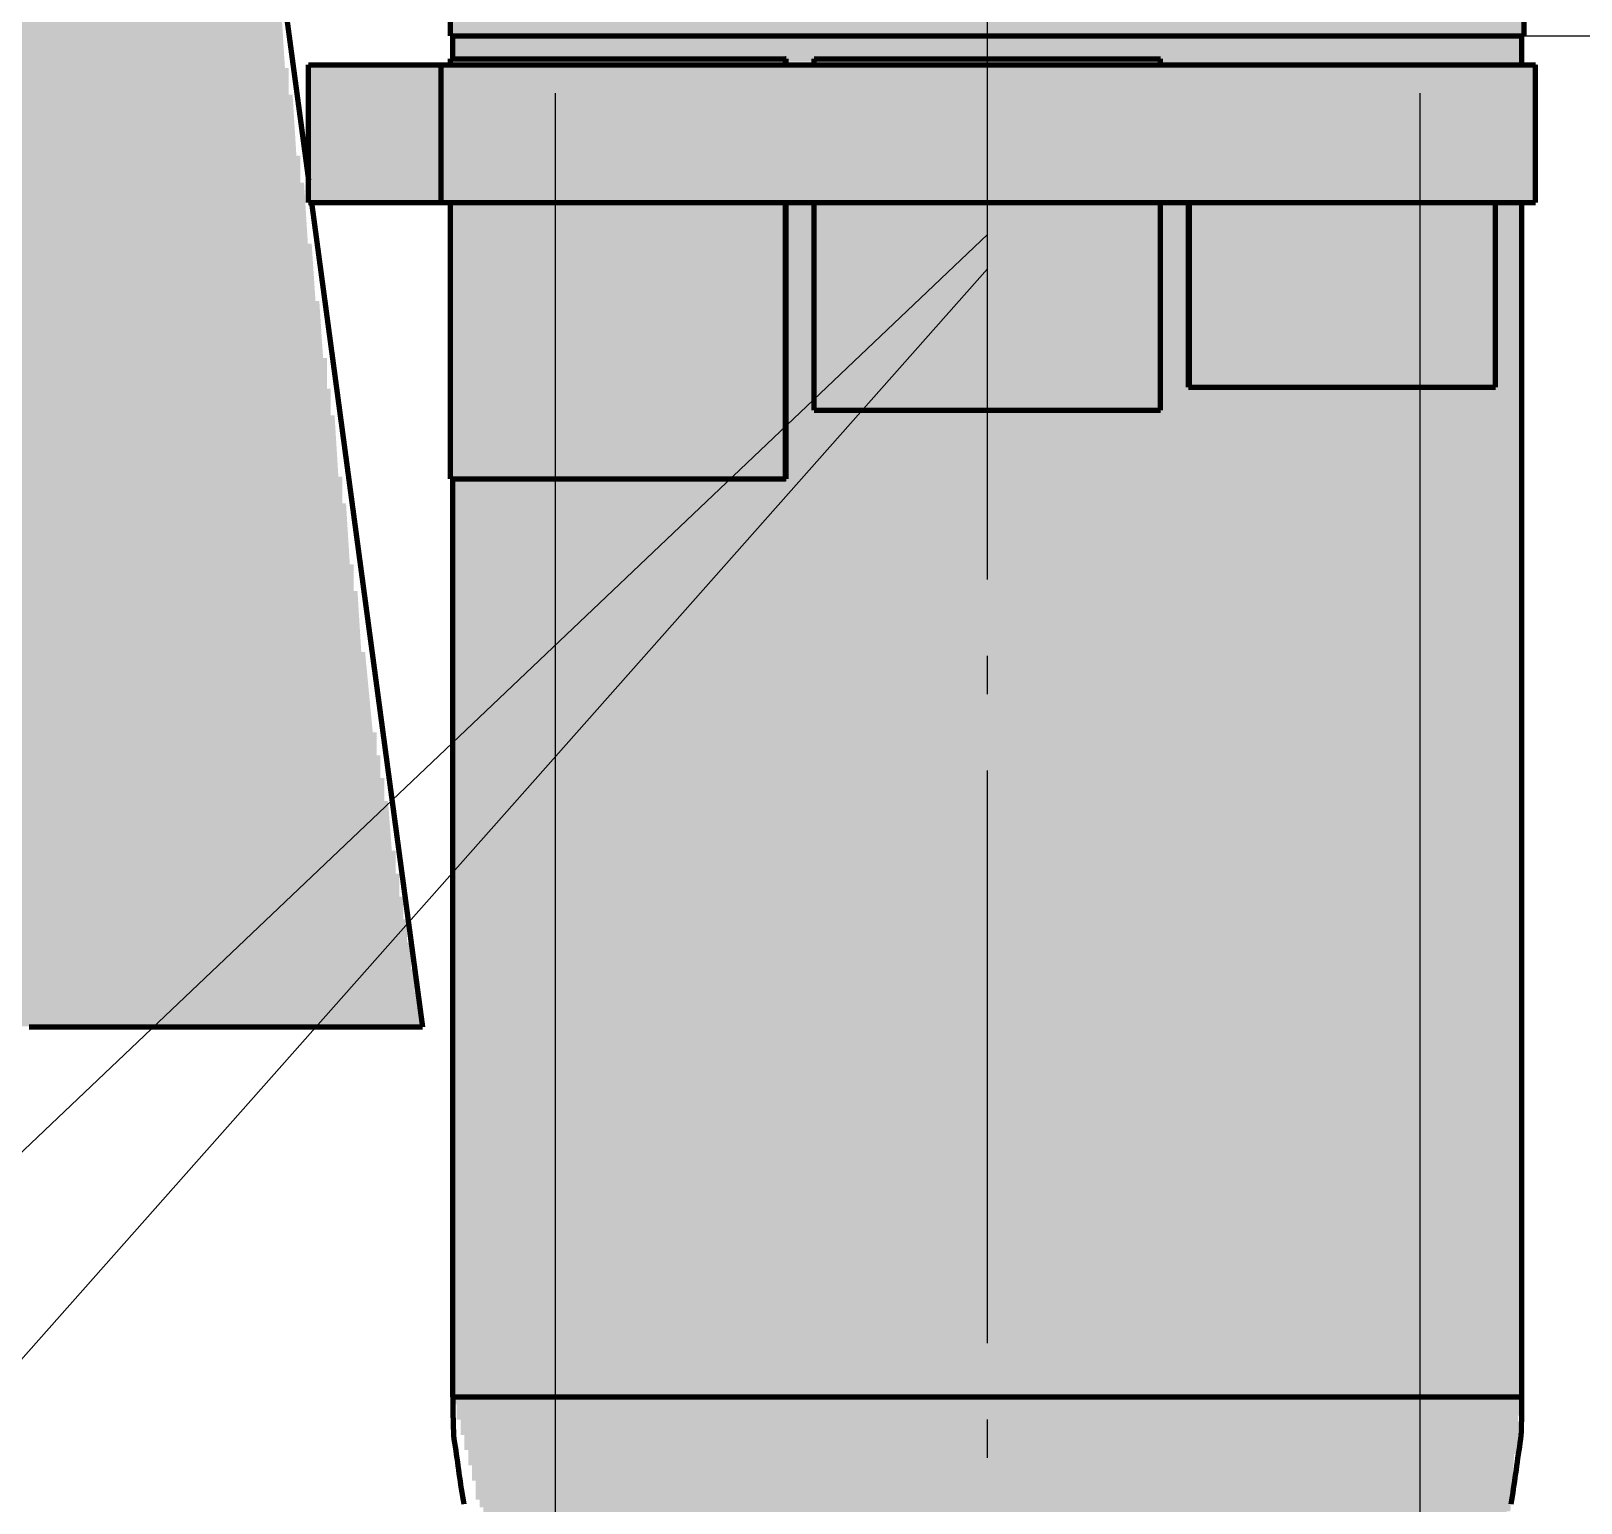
# Model space of a CAD drawing. Header units: millimetres. Extents: x 0 to 2208, y 0 to 420.
# Drawn here: x 1984.62 to 2025.22, y 241.82 to 280.37 of the extents above; entities that cross this region are included whole.
import ezdxf

# ---------------------------------------------------------------- set-up
doc = ezdxf.new("R2010")
doc.units = ezdxf.units.MM
doc.linetypes.add('IRAM-F-TRAZO-PUNTO', pattern=[20, 15, -2, 1, -2])
for name, color, linetype, lineweight in [('01-VISIBLE', 7, 'CONTINUOUS', 70), ('03-EJE', 1, 'IRAM-F-TRAZO-PUNTO', 18), ('04-COTA', 3, 'CONTINUOUS', 18), ('08-FINA', 5, 'CONTINUOUS', 18), ('13-GRAFICA', 30, 'CONTINUOUS', 18)]:
    doc.layers.add(name, color=color, linetype=linetype, lineweight=lineweight)
doc.styles.add('ISO3098', font='isocpeur.ttf')
doc.dimstyles.new('FLAMA-IRAM', dxfattribs={"dimtxt": 3.5, "dimasz": 3.5, "dimexe": 2, "dimexo": 1.5, "dimgap": 1, "dimtad": 1, "dimdec": 1, "dimtxsty": 'ISO3098', "dimblk": 'IRAM_FLECHA', "dimblk1": 'IRAM_FLECHA', "dimblk2": 'IRAM_FLECHA', "dimcen": 2.5, "dimclrd": 256, "dimclre": 256, "dimclrt": 256, "dimazin": 3, "dimtfac": 1, "dimtmove": 0, "dimatfit": 3, "dimlwd": 18, "dimlwe": 18})

# ---------------------------------------------------------------- blocks, each defined once
blk = doc.blocks.new('IRAM_FLECHA')
blk.add_solid([(0, 0), (-1, 0.125), (-1, -0.125)])

msp = doc.modelspace()

# ---------------------------------------------------------------- hatches: boundary and pattern name
at = {"layer": '08-FINA'}
h = msp.add_hatch(color=7, dxfattribs=at)
h.dxf.hatch_style = 1
h.paths.add_polyline_path([(2009.673, 275.042), (2007.585, 273.61), (2008.136, 273.03)])
h = msp.add_hatch(color=7, dxfattribs=at)
h.dxf.hatch_style = 1
h.paths.add_polyline_path([(2009.673, 274.142), (2007.716, 272.536), (2008.315, 272.006)])
at = {"layer": '13-GRAFICA', "true_color": 0xffffff}
h = msp.add_hatch(color=7, dxfattribs=at)
h.dxf.hatch_style = 1
h.paths.add_polyline_path([(1995.673, 280.2), (1995.673, 327), (2023.673, 327), (2023.673, 280.2)])
at = {"layer": '13-GRAFICA', "true_color": 0x202020}
h = msp.add_hatch(color=7, dxfattribs=at)
h.dxf.hatch_style = 1
h.paths.add_polyline_path([(1977.973, 262.1), (1978.073, 263.6), (1978.173, 263.6), (1978.173, 264.3), (1978.273, 264.3), (1978.273, 265.1), (1978.373, 265.1), (1978.373, 265.8), (1978.473, 265.8), (1978.473, 266.5), (1978.573, 266.5), (1978.573, 267.3), (1978.673, 267.3), (1978.673, 268), (1978.773, 268), (1978.773, 268.8), (1978.873, 268.8), (1978.873, 269.5), (1978.973, 269.5), (1978.973, 270.3), (1979.073, 270.3), (1979.073, 271), (1979.173, 271), (1979.173, 271.7), (1979.273, 271.7), (1979.273, 272.5), (1979.373, 272.5), (1979.373, 273.2), (1979.473, 273.2), (1979.473, 274), (1979.573, 274), (1979.573, 274.7), (1979.673, 274.7), (1979.673, 275.5), (1979.773, 275.5), (1979.773, 276.2), (1979.873, 276.2), (1979.873, 276.9), (1979.973, 276.9), (1979.973, 277.7), (1980.073, 277.7), (1980.073, 278.4), (1980.173, 278.4), (1980.173, 279.2), (1980.273, 279.2), (1980.273, 279.9), (1980.373, 279.9), (1980.373, 280.7), (1980.473, 280.7), (1980.473, 281.4), (1980.573, 281.4), (1980.573, 282.1), (1980.673, 282.1), (1980.673, 282.9), (1980.773, 282.9), (1980.773, 283.6), (1980.873, 283.6), (1980.873, 284.4), (1980.973, 284.4), (1980.973, 285.1), (1981.073, 285.1), (1981.073, 285.9), (1981.173, 285.9), (1981.173, 286.6), (1981.273, 286.6), (1981.273, 287.3), (1981.373, 287.3), (1981.373, 288.1), (1981.473, 288.1), (1981.473, 288.8), (1981.573, 288.8), (1981.573, 289.6), (1981.673, 289.6), (1981.673, 290.3), (1981.773, 290.3), (1981.773, 291.1), (1981.873, 291.1), (1981.873, 291.8), (1981.973, 291.8), (1981.973, 292.5), (1982.073, 292.5), (1982.073, 293.3), (1982.173, 293.3), (1982.173, 294), (1982.273, 294), (1982.273, 294.8), (1982.373, 294.8), (1982.373, 295.5), (1982.473, 295.5), (1982.473, 296.3), (1982.573, 296.3), (1982.573, 297), (1982.673, 297), (1982.673, 297.7), (1982.773, 297.7), (1982.773, 298.5), (1982.873, 298.5), (1982.873, 299.2), (1982.973, 299.2), (1982.973, 300), (1983.073, 300), (1983.073, 300.7), (1983.173, 300.7), (1983.173, 301.5), (1983.273, 301.5), (1983.273, 302.2), (1983.373, 302.2), (1983.373, 302.9), (1983.473, 302.9), (1983.473, 303.7), (1983.573, 303.7), (1983.573, 304.4), (1983.673, 304.4), (1983.673, 305.2), (1983.773, 305.2), (1983.773, 305.3), (1987.973, 305.3), (1987.973, 305.1), (1988.073, 305.1), (1988.073, 304.3), (1988.173, 304.3), (1988.173, 303.5), (1988.273, 303.5), (1988.273, 302.7), (1988.373, 302.7), (1988.373, 301.8), (1988.473, 301.8), (1988.573, 300.2), (1988.673, 300.2), (1988.673, 299.4), (1988.773, 299.4), (1988.773, 298.6), (1988.873, 298.6), (1988.873, 297.8), (1988.973, 297.8), (1988.973, 297), (1989.073, 297), (1989.173, 295.5), (1989.273, 295.5), (1989.273, 294.7), (1989.373, 294.7), (1989.473, 293.2), (1989.573, 293.2), (1989.573, 292.4), (1989.673, 292.4), (1989.773, 290.9), (1989.873, 290.9), (1989.873, 290.2), (1989.973, 290.2), (1990.073, 288.6), (1990.173, 288.6), (1990.173, 287.9), (1990.273, 287.9), (1990.373, 286.3), (1990.473, 286.3), (1990.473, 285.6), (1990.573, 285.6), (1990.673, 284), (1990.773, 284), (1990.773, 283.3), (1990.873, 283.3), (1990.973, 281.7), (1991.073, 281.7), (1991.073, 281), (1991.173, 281), (1991.273, 279.4), (1991.373, 279.4), (1991.373, 278.7), (1991.473, 278.7), (1991.573, 277.1), (1991.673, 277.1), (1991.673, 276.4), (1991.773, 276.4), (1991.873, 274.8), (1991.973, 274.8), (1992.073, 273.3), (1992.173, 273.3), (1992.273, 271.8), (1992.373, 271.8), (1992.373, 271), (1992.473, 271), (1992.473, 270.3), (1992.573, 270.3), (1992.673, 268.7), (1992.773, 268.7), (1992.773, 268), (1992.873, 268), (1992.973, 266.4), (1993.073, 266.4), (1993.073, 265.7), (1993.173, 265.7), (1993.273, 264.1), (1993.373, 264.1), (1993.573, 262), (1993.673, 262), (1993.673, 261.4), (1993.773, 261.4), (1993.773, 260.8), (1993.873, 260.8), (1993.873, 260.2), (1993.973, 260.2), (1994.073, 258.9), (1994.173, 258.9), (1994.173, 258.3), (1994.273, 258.3), (1994.273, 257.7), (1994.373, 257.7), (1994.373, 257.1), (1994.473, 257.1), (1994.473, 256.5), (1994.573, 256.5), (1994.573, 255.8), (1994.673, 255.8), (1994.673, 255.2), (1994.773, 255.2), (1994.873, 254.3), (1976.873, 254.3), (1976.973, 255.4), (1977.073, 255.4), (1977.073, 256.1), (1977.173, 256.1), (1977.173, 256.9), (1977.273, 256.9), (1977.273, 257.6), (1977.373, 257.6), (1977.473, 259.1), (1977.573, 259.1), (1977.573, 259.9), (1977.673, 259.9), (1977.673, 260.6), (1977.773, 260.6), (1977.773, 261.3), (1977.873, 261.3), (1977.873, 262.1)])
at = {"layer": '13-GRAFICA', "true_color": 0xb21820}
h = msp.add_hatch(color=7, dxfattribs=at)
h.dxf.hatch_style = 1
h.paths.add_polyline_path([(2023.673, 280.2), (2023.673, 279.5), (1995.673, 279.6), (1995.673, 280.2)])
at = {"layer": '13-GRAFICA', "true_color": 0x202020}
h = msp.add_hatch(color=7, dxfattribs=at)
h.dxf.hatch_style = 1
h.paths.add_polyline_path([(1991.873, 275.9), (1991.873, 279.5), (2024.073, 279.5), (2024.073, 275.9)])
at = {"layer": '13-GRAFICA', "true_color": 0xffffff}
h = msp.add_hatch(color=7, dxfattribs=at)
h.dxf.hatch_style = 1
h.paths.add_polyline_path([(2004.373, 279.6), (2004.373, 279.5), (1995.673, 279.5), (1995.673, 279.6)])
at = {"layer": '13-GRAFICA', "true_color": 0xe1e1e1}
h = msp.add_hatch(color=7, dxfattribs=at)
h.dxf.hatch_style = 1
h.paths.add_polyline_path([(2004.373, 279.5), (1995.673, 279.5), (1995.673, 279.6), (2004.373, 279.6)])
at = {"layer": '13-GRAFICA', "true_color": 0xd7beeb}
h = msp.add_hatch(color=7, dxfattribs=at)
h.dxf.hatch_style = 1
h.paths.add_polyline_path([(2014.173, 279.6), (2014.173, 279.5), (2005.173, 279.5), (2005.173, 279.6)])
at = {"layer": '13-GRAFICA', "true_color": 0x6e46a0}
h = msp.add_hatch(color=7, dxfattribs=at)
h.dxf.hatch_style = 1
h.paths.add_polyline_path([(2014.173, 279.5), (2005.173, 279.5), (2005.173, 279.6), (2014.173, 279.6)])
at = {"layer": '13-GRAFICA', "true_color": 0xb21820}
h = msp.add_hatch(color=7, dxfattribs=at)
h.dxf.hatch_style = 1
h.paths.add_polyline_path([(2004.373, 275.9), (2005.173, 275.9), (2005.173, 270.4), (2014.173, 270.4), (2014.173, 275.9), (2014.973, 275.9), (2014.973, 271), (2022.973, 271), (2022.973, 275.9), (2023.673, 275.9), (2023.673, 244.1), (2023.573, 244.1), (2023.573, 243.1), (2023.473, 243.1), (2023.373, 241.6), (2023.273, 241.6), (2023.173, 240.9), (2023.073, 240.9), (2023.073, 240.6), (2022.973, 240.6), (2022.973, 240.3), (2022.873, 240.3), (2022.873, 240), (2022.773, 240), (2022.673, 239.3), (2022.573, 239.3), (2022.373, 238.7), (2022.173, 238.6), (2022.173, 238.4), (2022.073, 238.4), (2021.873, 237.8), (2021.673, 237.7), (2021.673, 237.5), (2021.573, 237.5), (2021.573, 237.3), (2021.473, 237.3), (2021.473, 237.1), (2021.373, 237.1), (2021.373, 236.9), (2021.273, 236.9), (2021.173, 236.7), (1998.473, 236.7), (1998.473, 237), (1998.373, 237), (1998.373, 237.2), (1998.273, 237.2), (1998.273, 237.4), (1998.173, 237.4), (1998.173, 237.7), (1998.073, 237.7), (1998.073, 237.9), (1997.973, 237.9), (1997.973, 238.1), (1997.873, 238.1), (1997.873, 238.4), (1997.773, 238.4), (1997.773, 238.6), (1997.673, 238.6), (1997.673, 238.9), (1997.573, 238.9), (1997.573, 239.1), (1997.473, 239.1), (1997.473, 239.3), (1997.373, 239.3), (1997.373, 239.6), (1997.273, 239.6), (1997.273, 239.8), (1997.173, 239.8), (1997.173, 240), (1997.073, 240), (1997.073, 240.3), (1996.973, 240.3), (1996.973, 240.5), (1996.873, 240.5), (1996.873, 240.7), (1996.773, 240.7), (1996.773, 241), (1996.673, 241), (1996.673, 241.2), (1996.573, 241.2), (1996.573, 241.4), (1996.473, 241.4), (1996.473, 241.7), (1996.373, 241.7), (1996.373, 241.9), (1996.273, 241.9), (1996.273, 242.4), (1996.173, 242.4), (1996.173, 242.8), (1996.073, 242.8), (1996.073, 243.2), (1995.973, 243.2), (1995.973, 243.6), (1995.873, 243.6), (1995.873, 244), (1995.773, 244), (1995.773, 244.4), (1995.673, 244.4), (1995.673, 268.6), (2004.373, 268.6)])
at = {"layer": '13-GRAFICA', "true_color": 0xffffff}
h = msp.add_hatch(color=7, dxfattribs=at)
h.dxf.hatch_style = 1
h.paths.add_polyline_path([(1995.673, 275.9), (2004.373, 275.9), (2004.373, 268.6), (1995.673, 268.6)])
at = {"layer": '13-GRAFICA', "true_color": 0xd7beeb}
h = msp.add_hatch(color=7, dxfattribs=at)
h.dxf.hatch_style = 1
h.paths.add_polyline_path([(2005.173, 275.9), (2014.173, 275.9), (2014.173, 270.4), (2005.173, 270.4)])
at = {"layer": '13-GRAFICA', "true_color": 0x6e46a0}
h = msp.add_hatch(color=7, dxfattribs=at)
h.dxf.hatch_style = 1
h.paths.add_polyline_path([(2005.173, 270.4), (2005.173, 275.9), (2005.894, 275.9), (2005.894, 275.179), (2005.894, 271.121), (2005.894, 270.4)])
h = msp.add_hatch(color=7, dxfattribs=at)
h.dxf.hatch_style = 1
h.paths.add_polyline_path([(2013.452, 275.9), (2013.452, 275.179), (2005.894, 275.179), (2005.894, 275.9)])
h = msp.add_hatch(color=7, dxfattribs=at)
h.dxf.hatch_style = 1
h.paths.add_polyline_path([(2014.173, 270.4), (2013.452, 270.4), (2013.452, 271.121), (2013.452, 275.179), (2013.452, 275.9), (2014.173, 275.9)])
at = {"layer": '13-GRAFICA', "true_color": 0xf7c8d7}
h = msp.add_hatch(color=7, dxfattribs=at)
h.dxf.hatch_style = 1
h.paths.add_polyline_path([(2014.973, 271), (2014.973, 275.9), (2022.973, 275.9), (2022.973, 271)])
at = {"layer": '13-GRAFICA', "true_color": 0x005eaa}
h = msp.add_hatch(color=7, dxfattribs=at)
h.dxf.hatch_style = 1
h.paths.add_polyline_path([(2022.647, 274.428), (2022.64, 274.358), (2022.629, 274.288), (2022.613, 274.22), (2022.592, 274.152), (2022.568, 274.086), (2022.538, 274.022), (2022.505, 273.96), (2022.468, 273.9), (2022.427, 273.842), (2022.382, 273.788), (2022.334, 273.736), (2022.282, 273.688), (2022.228, 273.643), (2022.171, 273.602), (2022.111, 273.565), (2022.048, 273.532), (2021.984, 273.503), (2021.918, 273.478), (2021.851, 273.457), (2021.782, 273.441), (2021.712, 273.43), (2021.642, 273.423), (2021.572, 273.421), (2021.501, 273.423), (2021.431, 273.43), (2021.361, 273.441), (2021.293, 273.457), (2021.225, 273.478), (2021.159, 273.503), (2021.095, 273.532), (2021.033, 273.565), (2020.973, 273.602), (2020.915, 273.643), (2020.861, 273.688), (2020.809, 273.736), (2020.761, 273.788), (2020.716, 273.842), (2020.675, 273.9), (2020.638, 273.96), (2020.605, 274.022), (2020.576, 274.086), (2020.551, 274.152), (2020.53, 274.22), (2020.514, 274.288), (2020.503, 274.358), (2020.496, 274.428), (2020.494, 274.499), (2020.496, 274.569), (2020.503, 274.639), (2020.514, 274.709), (2020.53, 274.778), (2020.551, 274.845), (2020.576, 274.911), (2020.605, 274.975), (2020.638, 275.038), (2020.675, 275.098), (2020.716, 275.155), (2020.761, 275.209), (2020.809, 275.261), (2020.861, 275.309), (2020.915, 275.354), (2020.973, 275.395), (2021.033, 275.432), (2021.095, 275.465), (2021.159, 275.495), (2021.225, 275.519), (2021.293, 275.54), (2021.361, 275.556), (2021.431, 275.567), (2021.501, 275.574), (2021.572, 275.577), (2021.642, 275.574), (2021.712, 275.567), (2021.782, 275.556), (2021.851, 275.54), (2021.918, 275.519), (2021.984, 275.495), (2022.048, 275.465), (2022.111, 275.432), (2022.171, 275.395), (2022.228, 275.354), (2022.282, 275.309), (2022.334, 275.261), (2022.382, 275.209), (2022.427, 275.155), (2022.468, 275.098), (2022.505, 275.038), (2022.538, 274.975), (2022.568, 274.911), (2022.592, 274.845), (2022.613, 274.778), (2022.629, 274.709), (2022.64, 274.639), (2022.647, 274.569), (2022.65, 274.499)])
at = {"layer": '13-GRAFICA', "true_color": 0x6e46a0}
h = msp.add_hatch(color=7, dxfattribs=at)
h.dxf.hatch_style = 1
h.paths.add_polyline_path([(2005.894, 270.4), (2005.894, 271.121), (2013.452, 271.121), (2013.452, 270.4)])

# ---------------------------------------------------------------- linework, layer by layer
at = {"layer": '01-VISIBLE'}
for p, q in [((1995.613, 280.242), (1995.613, 327.034)), ((2023.733, 280.242), (2023.733, 327.034)), ((1988.008, 305.28), (1991.887, 276.464)), ((1995.673, 279.642), (1995.673, 280.242)), ((2023.673, 279.48), (2023.673, 280.242)), ((1991.887, 279.48), (1995.363, 279.48)), ((1991.887, 275.88), (1991.887, 279.48)), ((1995.363, 275.88), (1995.363, 279.48)), ((1995.613, 279.48), (1995.613, 279.642)), ((2004.383, 279.48), (2004.383, 279.642)), ((2004.406, 279.642), (2004.383, 279.642)), ((2004.406, 279.48), (2004.406, 279.642)), ((2005.136, 279.48), (2005.136, 279.642)), ((2014.21, 279.48), (2014.21, 279.642)), ((2024.033, 275.88), (2024.033, 279.48)), ((1991.887, 275.88), (1995.363, 275.88)), ((1991.965, 275.88), (1994.873, 254.28)), ((1995.613, 268.642), (1995.613, 275.88)), ((2004.383, 268.642), (2004.383, 275.88)), ((2004.406, 268.642), (2004.406, 275.88)), ((2005.136, 270.442), (2005.136, 275.88)), ((2014.21, 270.442), (2014.21, 275.88)), ((2014.94, 271.042), (2014.94, 275.88)), ((2014.963, 271.042), (2014.963, 275.88)), ((2022.984, 271.042), (2022.984, 275.88)), ((2023.673, 244.6), (2023.673, 275.88)), ((2014.94, 271.042), (2014.963, 271.042)), ((1995.673, 244.6), (1995.673, 268.642)), ((2004.406, 268.642), (2004.383, 268.642))]:
    msp.add_line(p, q, dxfattribs=at)
for points in [[(1995.613, 280.242), (1995.713, 280.242), (1995.813, 280.242), (1995.913, 280.242), (1996.013, 280.242), (1996.113, 280.242), (1996.213, 280.242), (1996.313, 280.242), (1996.414, 280.242), (1996.514, 280.242), (1996.614, 280.242), (1996.714, 280.242), (1996.814, 280.242), (1996.914, 280.242), (1997.014, 280.242), (1997.114, 280.242), (1997.214, 280.242), (1997.314, 280.242), (1997.414, 280.242), (1997.514, 280.242), (1997.614, 280.242), (1997.714, 280.242), (1997.815, 280.242), (1997.915, 280.242), (1998.015, 280.242), (1998.115, 280.242), (1998.215, 280.242), (1998.315, 280.242), (1998.415, 280.242), (1998.515, 280.242), (1998.615, 280.242), (1998.715, 280.242), (1998.815, 280.242), (1998.915, 280.242), (1999.015, 280.242), (1999.115, 280.242), (1999.216, 280.242), (1999.316, 280.242), (1999.416, 280.242), (1999.516, 280.242), (1999.616, 280.242), (1999.716, 280.242), (1999.816, 280.242), (1999.916, 280.242), (2000.016, 280.242), (2000.116, 280.242), (2000.216, 280.242), (2000.316, 280.242), (2000.416, 280.242), (2000.516, 280.242), (2000.617, 280.242), (2000.717, 280.242), (2000.817, 280.242), (2000.917, 280.242), (2001.017, 280.242), (2001.117, 280.242), (2001.217, 280.242), (2001.317, 280.242), (2001.417, 280.242), (2001.517, 280.242), (2001.617, 280.242), (2001.717, 280.242), (2001.817, 280.242), (2001.917, 280.242), (2002.018, 280.242), (2002.118, 280.242), (2002.218, 280.242), (2002.318, 280.242), (2002.418, 280.242), (2002.518, 280.242), (2002.618, 280.242), (2002.718, 280.242), (2002.818, 280.242), (2002.918, 280.242), (2003.018, 280.242), (2003.118, 280.242), (2003.218, 280.242), (2003.318, 280.242), (2003.419, 280.242), (2003.519, 280.242), (2003.619, 280.242), (2003.719, 280.242), (2003.819, 280.242), (2003.919, 280.242), (2004.019, 280.242), (2004.119, 280.242), (2004.219, 280.242), (2004.319, 280.242), (2004.419, 280.242), (2004.519, 280.242), (2004.619, 280.242), (2004.719, 280.242), (2004.82, 280.242), (2004.92, 280.242), (2005.02, 280.242), (2005.12, 280.242), (2005.22, 280.242), (2005.32, 280.242), (2005.42, 280.242), (2005.52, 280.242), (2005.62, 280.242), (2005.72, 280.242), (2005.82, 280.242), (2005.92, 280.242), (2006.02, 280.242), (2006.12, 280.242), (2006.221, 280.242), (2006.321, 280.242), (2006.421, 280.242), (2006.521, 280.242), (2006.621, 280.242), (2006.721, 280.242), (2006.821, 280.242), (2006.921, 280.242), (2007.021, 280.242), (2007.121, 280.242), (2007.221, 280.242), (2007.321, 280.242), (2007.421, 280.242), (2007.521, 280.242), (2007.622, 280.242), (2007.722, 280.242), (2007.822, 280.242), (2007.922, 280.242), (2008.022, 280.242), (2008.122, 280.242), (2008.222, 280.242), (2008.322, 280.242), (2008.422, 280.242), (2008.522, 280.242), (2008.622, 280.242), (2008.722, 280.242), (2008.822, 280.242), (2008.922, 280.242), (2009.023, 280.242), (2009.123, 280.242), (2009.223, 280.242), (2009.323, 280.242), (2009.423, 280.242), (2009.523, 280.242), (2009.623, 280.242), (2009.723, 280.242), (2009.823, 280.242), (2009.923, 280.242), (2010.023, 280.242), (2010.123, 280.242), (2010.223, 280.242), (2010.323, 280.242), (2010.424, 280.242), (2010.524, 280.242), (2010.624, 280.242), (2010.724, 280.242), (2010.824, 280.242), (2010.924, 280.242), (2011.024, 280.242), (2011.124, 280.242), (2011.224, 280.242), (2011.324, 280.242), (2011.424, 280.242), (2011.524, 280.242), (2011.624, 280.242), (2011.724, 280.242), (2011.825, 280.242), (2011.925, 280.242), (2012.025, 280.242), (2012.125, 280.242), (2012.225, 280.242), (2012.325, 280.242), (2012.425, 280.242), (2012.525, 280.242), (2012.625, 280.242), (2012.725, 280.242), (2012.825, 280.242), (2012.925, 280.242), (2013.025, 280.242), (2013.125, 280.242), (2013.226, 280.242), (2013.326, 280.242), (2013.426, 280.242), (2013.526, 280.242), (2013.626, 280.242), (2013.726, 280.242), (2013.826, 280.242), (2013.926, 280.242), (2014.026, 280.242), (2014.126, 280.242), (2014.226, 280.242), (2014.326, 280.242), (2014.426, 280.242), (2014.526, 280.242), (2014.627, 280.242), (2014.727, 280.242), (2014.827, 280.242), (2014.927, 280.242), (2015.027, 280.242), (2015.127, 280.242), (2015.227, 280.242), (2015.327, 280.242), (2015.427, 280.242), (2015.527, 280.242), (2015.627, 280.242), (2015.727, 280.242), (2015.827, 280.242), (2015.927, 280.242), (2016.028, 280.242), (2016.128, 280.242), (2016.228, 280.242), (2016.328, 280.242), (2016.428, 280.242), (2016.528, 280.242), (2016.628, 280.242), (2016.728, 280.242), (2016.828, 280.242), (2016.928, 280.242), (2017.028, 280.242), (2017.128, 280.242), (2017.228, 280.242), (2017.328, 280.242), (2017.429, 280.242), (2017.529, 280.242), (2017.629, 280.242), (2017.729, 280.242), (2017.829, 280.242), (2017.929, 280.242), (2018.029, 280.242), (2018.129, 280.242), (2018.229, 280.242), (2018.329, 280.242), (2018.429, 280.242), (2018.529, 280.242), (2018.629, 280.242), (2018.729, 280.242), (2018.83, 280.242), (2018.93, 280.242), (2019.03, 280.242), (2019.13, 280.242), (2019.23, 280.242), (2019.33, 280.242), (2019.43, 280.242), (2019.53, 280.242), (2019.63, 280.242), (2019.73, 280.242), (2019.83, 280.242), (2019.93, 280.242), (2020.03, 280.242), (2020.13, 280.242), (2020.231, 280.242), (2020.331, 280.242), (2020.431, 280.242), (2020.531, 280.242), (2020.631, 280.242), (2020.731, 280.242), (2020.831, 280.242), (2020.931, 280.242), (2021.031, 280.242), (2021.131, 280.242), (2021.231, 280.242), (2021.331, 280.242), (2021.431, 280.242), (2021.531, 280.242), (2021.632, 280.242), (2021.732, 280.242), (2021.832, 280.242), (2021.932, 280.242), (2022.032, 280.242), (2022.132, 280.242), (2022.232, 280.242), (2022.332, 280.242), (2022.432, 280.242), (2022.532, 280.242), (2022.632, 280.242), (2022.732, 280.242), (2022.832, 280.242), (2022.932, 280.242), (2023.033, 280.242), (2023.133, 280.242), (2023.233, 280.242), (2023.333, 280.242), (2023.433, 280.242), (2023.533, 280.242), (2023.633, 280.242), (2023.733, 280.242)], [(1995.363, 279.48), (1995.463, 279.48), (1995.564, 279.48), (1995.664, 279.48), (1995.764, 279.48), (1995.864, 279.48), (1995.965, 279.48), (1996.065, 279.48), (1996.165, 279.48), (1996.265, 279.48), (1996.366, 279.48), (1996.466, 279.48), (1996.566, 279.48), (1996.666, 279.48), (1996.767, 279.48), (1996.867, 279.48), (1996.967, 279.48), (1997.067, 279.48), (1997.168, 279.48), (1997.268, 279.48), (1997.368, 279.48), (1997.468, 279.48), (1997.569, 279.48), (1997.669, 279.48), (1997.769, 279.48), (1997.869, 279.48), (1997.97, 279.48), (1998.07, 279.48), (1998.17, 279.48), (1998.27, 279.48), (1998.371, 279.48), (1998.471, 279.48), (1998.571, 279.48), (1998.671, 279.48), (1998.772, 279.48), (1998.872, 279.48), (1998.972, 279.48), (1999.072, 279.48), (1999.172, 279.48), (1999.273, 279.48), (1999.373, 279.48), (1999.473, 279.48), (1999.573, 279.48), (1999.674, 279.48), (1999.774, 279.48), (1999.874, 279.48), (1999.974, 279.48), (2000.075, 279.48), (2000.175, 279.48), (2000.275, 279.48), (2000.375, 279.48), (2000.476, 279.48), (2000.576, 279.48), (2000.676, 279.48), (2000.776, 279.48), (2000.877, 279.48), (2000.977, 279.48), (2001.077, 279.48), (2001.177, 279.48), (2001.278, 279.48), (2001.378, 279.48), (2001.478, 279.48), (2001.578, 279.48), (2001.679, 279.48), (2001.779, 279.48), (2001.879, 279.48), (2001.979, 279.48), (2002.08, 279.48), (2002.18, 279.48), (2002.28, 279.48), (2002.38, 279.48), (2002.481, 279.48), (2002.581, 279.48), (2002.681, 279.48), (2002.781, 279.48), (2002.882, 279.48), (2002.982, 279.48), (2003.082, 279.48), (2003.182, 279.48), (2003.283, 279.48), (2003.383, 279.48), (2003.483, 279.48), (2003.583, 279.48), (2003.683, 279.48), (2003.784, 279.48), (2003.884, 279.48), (2003.984, 279.48), (2004.084, 279.48), (2004.185, 279.48), (2004.285, 279.48), (2004.385, 279.48), (2004.485, 279.48), (2004.586, 279.48), (2004.686, 279.48), (2004.786, 279.48), (2004.886, 279.48), (2004.987, 279.48), (2005.087, 279.48), (2005.187, 279.48), (2005.287, 279.48), (2005.388, 279.48), (2005.488, 279.48), (2005.588, 279.48), (2005.688, 279.48), (2005.789, 279.48), (2005.889, 279.48), (2005.989, 279.48), (2006.089, 279.48), (2006.19, 279.48), (2006.29, 279.48), (2006.39, 279.48), (2006.49, 279.48), (2006.591, 279.48), (2006.691, 279.48), (2006.791, 279.48), (2006.891, 279.48), (2006.992, 279.48), (2007.092, 279.48), (2007.192, 279.48), (2007.292, 279.48), (2007.393, 279.48), (2007.493, 279.48), (2007.593, 279.48), (2007.693, 279.48), (2007.793, 279.48), (2007.894, 279.48), (2007.994, 279.48), (2008.094, 279.48), (2008.194, 279.48), (2008.295, 279.48), (2008.395, 279.48), (2008.495, 279.48), (2008.595, 279.48), (2008.696, 279.48), (2008.796, 279.48), (2008.896, 279.48), (2008.996, 279.48), (2009.097, 279.48), (2009.197, 279.48), (2009.297, 279.48), (2009.397, 279.48), (2009.498, 279.48), (2009.598, 279.48), (2009.698, 279.48), (2009.798, 279.48), (2009.899, 279.48), (2009.999, 279.48), (2010.099, 279.48), (2010.199, 279.48), (2010.3, 279.48), (2010.4, 279.48), (2010.5, 279.48), (2010.6, 279.48), (2010.701, 279.48), (2010.801, 279.48), (2010.901, 279.48), (2011.001, 279.48), (2011.102, 279.48), (2011.202, 279.48), (2011.302, 279.48), (2011.402, 279.48), (2011.503, 279.48), (2011.603, 279.48), (2011.703, 279.48), (2011.803, 279.48), (2011.903, 279.48), (2012.004, 279.48), (2012.104, 279.48), (2012.204, 279.48), (2012.304, 279.48), (2012.405, 279.48), (2012.505, 279.48), (2012.605, 279.48), (2012.705, 279.48), (2012.806, 279.48), (2012.906, 279.48), (2013.006, 279.48), (2013.106, 279.48), (2013.207, 279.48), (2013.307, 279.48), (2013.407, 279.48), (2013.507, 279.48), (2013.608, 279.48), (2013.708, 279.48), (2013.808, 279.48), (2013.908, 279.48), (2014.009, 279.48), (2014.109, 279.48), (2014.209, 279.48), (2014.309, 279.48), (2014.41, 279.48), (2014.51, 279.48), (2014.61, 279.48), (2014.71, 279.48), (2014.811, 279.48), (2014.911, 279.48), (2015.011, 279.48), (2015.111, 279.48), (2015.212, 279.48), (2015.312, 279.48), (2015.412, 279.48), (2015.512, 279.48), (2015.613, 279.48), (2015.713, 279.48), (2015.813, 279.48), (2015.913, 279.48), (2016.013, 279.48), (2016.114, 279.48), (2016.214, 279.48), (2016.314, 279.48), (2016.414, 279.48), (2016.515, 279.48), (2016.615, 279.48), (2016.715, 279.48), (2016.815, 279.48), (2016.916, 279.48), (2017.016, 279.48), (2017.116, 279.48), (2017.216, 279.48), (2017.317, 279.48), (2017.417, 279.48), (2017.517, 279.48), (2017.617, 279.48), (2017.718, 279.48), (2017.818, 279.48), (2017.918, 279.48), (2018.018, 279.48), (2018.119, 279.48), (2018.219, 279.48), (2018.319, 279.48), (2018.419, 279.48), (2018.52, 279.48), (2018.62, 279.48), (2018.72, 279.48), (2018.82, 279.48), (2018.921, 279.48), (2019.021, 279.48), (2019.121, 279.48), (2019.221, 279.48), (2019.322, 279.48), (2019.422, 279.48), (2019.522, 279.48), (2019.622, 279.48), (2019.723, 279.48), (2019.823, 279.48), (2019.923, 279.48), (2020.023, 279.48), (2020.123, 279.48), (2020.224, 279.48), (2020.324, 279.48), (2020.424, 279.48), (2020.524, 279.48), (2020.625, 279.48), (2020.725, 279.48), (2020.825, 279.48), (2020.925, 279.48), (2021.026, 279.48), (2021.126, 279.48), (2021.226, 279.48), (2021.326, 279.48), (2021.427, 279.48), (2021.527, 279.48), (2021.627, 279.48), (2021.727, 279.48), (2021.828, 279.48), (2021.928, 279.48), (2022.028, 279.48), (2022.128, 279.48), (2022.229, 279.48), (2022.329, 279.48), (2022.429, 279.48), (2022.529, 279.48), (2022.63, 279.48), (2022.73, 279.48), (2022.83, 279.48), (2022.93, 279.48), (2023.031, 279.48), (2023.131, 279.48), (2023.231, 279.48), (2023.331, 279.48), (2023.432, 279.48), (2023.532, 279.48), (2023.632, 279.48), (2023.732, 279.48), (2023.833, 279.48), (2023.933, 279.48), (2024.033, 279.48)], [(1995.613, 279.642), (1995.714, 279.642), (1995.815, 279.642), (1995.915, 279.642), (1996.016, 279.642), (1996.117, 279.642), (1996.218, 279.642), (1996.319, 279.642), (1996.419, 279.642), (1996.52, 279.642), (1996.621, 279.642), (1996.722, 279.642), (1996.823, 279.642), (1996.924, 279.642), (1997.024, 279.642), (1997.125, 279.642), (1997.226, 279.642), (1997.327, 279.642), (1997.428, 279.642), (1997.528, 279.642), (1997.629, 279.642), (1997.73, 279.642), (1997.831, 279.642), (1997.932, 279.642), (1998.032, 279.642), (1998.133, 279.642), (1998.234, 279.642), (1998.335, 279.642), (1998.436, 279.642), (1998.536, 279.642), (1998.637, 279.642), (1998.738, 279.642), (1998.839, 279.642), (1998.94, 279.642), (1999.04, 279.642), (1999.141, 279.642), (1999.242, 279.642), (1999.343, 279.642), (1999.444, 279.642), (1999.545, 279.642), (1999.645, 279.642), (1999.746, 279.642), (1999.847, 279.642), (1999.948, 279.642), (2000.049, 279.642), (2000.149, 279.642), (2000.25, 279.642), (2000.351, 279.642), (2000.452, 279.642), (2000.553, 279.642), (2000.653, 279.642), (2000.754, 279.642), (2000.855, 279.642), (2000.956, 279.642), (2001.057, 279.642), (2001.157, 279.642), (2001.258, 279.642), (2001.359, 279.642), (2001.46, 279.642), (2001.561, 279.642), (2001.662, 279.642), (2001.762, 279.642), (2001.863, 279.642), (2001.964, 279.642), (2002.065, 279.642), (2002.166, 279.642), (2002.266, 279.642), (2002.367, 279.642), (2002.468, 279.642), (2002.569, 279.642), (2002.67, 279.642), (2002.77, 279.642), (2002.871, 279.642), (2002.972, 279.642), (2003.073, 279.642), (2003.174, 279.642), (2003.274, 279.642), (2003.375, 279.642), (2003.476, 279.642), (2003.577, 279.642), (2003.678, 279.642), (2003.778, 279.642), (2003.879, 279.642), (2003.98, 279.642), (2004.081, 279.642), (2004.182, 279.642), (2004.283, 279.642), (2004.383, 279.642)], [(2005.136, 279.642), (2005.237, 279.642), (2005.338, 279.642), (2005.438, 279.642), (2005.539, 279.642), (2005.64, 279.642), (2005.741, 279.642), (2005.842, 279.642), (2005.943, 279.642), (2006.043, 279.642), (2006.144, 279.642), (2006.245, 279.642), (2006.346, 279.642), (2006.447, 279.642), (2006.547, 279.642), (2006.648, 279.642), (2006.749, 279.642), (2006.85, 279.642), (2006.951, 279.642), (2007.052, 279.642), (2007.152, 279.642), (2007.253, 279.642), (2007.354, 279.642), (2007.455, 279.642), (2007.556, 279.642), (2007.657, 279.642), (2007.757, 279.642), (2007.858, 279.642), (2007.959, 279.642), (2008.06, 279.642), (2008.161, 279.642), (2008.261, 279.642), (2008.362, 279.642), (2008.463, 279.642), (2008.564, 279.642), (2008.665, 279.642), (2008.766, 279.642), (2008.866, 279.642), (2008.967, 279.642), (2009.068, 279.642), (2009.169, 279.642), (2009.27, 279.642), (2009.371, 279.642), (2009.471, 279.642), (2009.572, 279.642), (2009.673, 279.642), (2009.774, 279.642), (2009.875, 279.642), (2009.975, 279.642), (2010.076, 279.642), (2010.177, 279.642), (2010.278, 279.642), (2010.379, 279.642), (2010.48, 279.642), (2010.58, 279.642), (2010.681, 279.642), (2010.782, 279.642), (2010.883, 279.642), (2010.984, 279.642), (2011.085, 279.642), (2011.185, 279.642), (2011.286, 279.642), (2011.387, 279.642), (2011.488, 279.642), (2011.589, 279.642), (2011.689, 279.642), (2011.79, 279.642), (2011.891, 279.642), (2011.992, 279.642), (2012.093, 279.642), (2012.194, 279.642), (2012.294, 279.642), (2012.395, 279.642), (2012.496, 279.642), (2012.597, 279.642), (2012.698, 279.642), (2012.799, 279.642), (2012.899, 279.642), (2013, 279.642), (2013.101, 279.642), (2013.202, 279.642), (2013.303, 279.642), (2013.403, 279.642), (2013.504, 279.642), (2013.605, 279.642), (2013.706, 279.642), (2013.807, 279.642), (2013.908, 279.642), (2014.008, 279.642), (2014.109, 279.642), (2014.21, 279.642)], [(1995.363, 275.88), (1995.463, 275.88), (1995.564, 275.88), (1995.664, 275.88), (1995.764, 275.88), (1995.864, 275.88), (1995.965, 275.88), (1996.065, 275.88), (1996.165, 275.88), (1996.265, 275.88), (1996.366, 275.88), (1996.466, 275.88), (1996.566, 275.88), (1996.666, 275.88), (1996.767, 275.88), (1996.867, 275.88), (1996.967, 275.88), (1997.067, 275.88), (1997.168, 275.88), (1997.268, 275.88), (1997.368, 275.88), (1997.468, 275.88), (1997.569, 275.88), (1997.669, 275.88), (1997.769, 275.88), (1997.869, 275.88), (1997.97, 275.88), (1998.07, 275.88), (1998.17, 275.88), (1998.27, 275.88), (1998.371, 275.88), (1998.471, 275.88), (1998.571, 275.88), (1998.671, 275.88), (1998.772, 275.88), (1998.872, 275.88), (1998.972, 275.88), (1999.072, 275.88), (1999.172, 275.88), (1999.273, 275.88), (1999.373, 275.88), (1999.473, 275.88), (1999.573, 275.88), (1999.674, 275.88), (1999.774, 275.88), (1999.874, 275.88), (1999.974, 275.88), (2000.075, 275.88), (2000.175, 275.88), (2000.275, 275.88), (2000.375, 275.88), (2000.476, 275.88), (2000.576, 275.88), (2000.676, 275.88), (2000.776, 275.88), (2000.877, 275.88), (2000.977, 275.88), (2001.077, 275.88), (2001.177, 275.88), (2001.278, 275.88), (2001.378, 275.88), (2001.478, 275.88), (2001.578, 275.88), (2001.679, 275.88), (2001.779, 275.88), (2001.879, 275.88), (2001.979, 275.88), (2002.08, 275.88), (2002.18, 275.88), (2002.28, 275.88), (2002.38, 275.88), (2002.481, 275.88), (2002.581, 275.88), (2002.681, 275.88), (2002.781, 275.88), (2002.882, 275.88), (2002.982, 275.88), (2003.082, 275.88), (2003.182, 275.88), (2003.283, 275.88), (2003.383, 275.88), (2003.483, 275.88), (2003.583, 275.88), (2003.683, 275.88), (2003.784, 275.88), (2003.884, 275.88), (2003.984, 275.88), (2004.084, 275.88), (2004.185, 275.88), (2004.285, 275.88), (2004.385, 275.88), (2004.485, 275.88), (2004.586, 275.88), (2004.686, 275.88), (2004.786, 275.88), (2004.886, 275.88), (2004.987, 275.88), (2005.087, 275.88), (2005.187, 275.88), (2005.287, 275.88), (2005.388, 275.88), (2005.488, 275.88), (2005.588, 275.88), (2005.688, 275.88), (2005.789, 275.88), (2005.889, 275.88), (2005.989, 275.88), (2006.089, 275.88), (2006.19, 275.88), (2006.29, 275.88), (2006.39, 275.88), (2006.49, 275.88), (2006.591, 275.88), (2006.691, 275.88), (2006.791, 275.88), (2006.891, 275.88), (2006.992, 275.88), (2007.092, 275.88), (2007.192, 275.88), (2007.292, 275.88), (2007.393, 275.88), (2007.493, 275.88), (2007.593, 275.88), (2007.693, 275.88), (2007.793, 275.88), (2007.894, 275.88), (2007.994, 275.88), (2008.094, 275.88), (2008.194, 275.88), (2008.295, 275.88), (2008.395, 275.88), (2008.495, 275.88), (2008.595, 275.88), (2008.696, 275.88), (2008.796, 275.88), (2008.896, 275.88), (2008.996, 275.88), (2009.097, 275.88), (2009.197, 275.88), (2009.297, 275.88), (2009.397, 275.88), (2009.498, 275.88), (2009.598, 275.88), (2009.698, 275.88), (2009.798, 275.88), (2009.899, 275.88), (2009.999, 275.88), (2010.099, 275.88), (2010.199, 275.88), (2010.3, 275.88), (2010.4, 275.88), (2010.5, 275.88), (2010.6, 275.88), (2010.701, 275.88), (2010.801, 275.88), (2010.901, 275.88), (2011.001, 275.88), (2011.102, 275.88), (2011.202, 275.88), (2011.302, 275.88), (2011.402, 275.88), (2011.503, 275.88), (2011.603, 275.88), (2011.703, 275.88), (2011.803, 275.88), (2011.903, 275.88), (2012.004, 275.88), (2012.104, 275.88), (2012.204, 275.88), (2012.304, 275.88), (2012.405, 275.88), (2012.505, 275.88), (2012.605, 275.88), (2012.705, 275.88), (2012.806, 275.88), (2012.906, 275.88), (2013.006, 275.88), (2013.106, 275.88), (2013.207, 275.88), (2013.307, 275.88), (2013.407, 275.88), (2013.507, 275.88), (2013.608, 275.88), (2013.708, 275.88), (2013.808, 275.88), (2013.908, 275.88), (2014.009, 275.88), (2014.109, 275.88), (2014.209, 275.88), (2014.309, 275.88), (2014.41, 275.88), (2014.51, 275.88), (2014.61, 275.88), (2014.71, 275.88), (2014.811, 275.88), (2014.911, 275.88), (2015.011, 275.88), (2015.111, 275.88), (2015.212, 275.88), (2015.312, 275.88), (2015.412, 275.88), (2015.512, 275.88), (2015.613, 275.88), (2015.713, 275.88), (2015.813, 275.88), (2015.913, 275.88), (2016.013, 275.88), (2016.114, 275.88), (2016.214, 275.88), (2016.314, 275.88), (2016.414, 275.88), (2016.515, 275.88), (2016.615, 275.88), (2016.715, 275.88), (2016.815, 275.88), (2016.916, 275.88), (2017.016, 275.88), (2017.116, 275.88), (2017.216, 275.88), (2017.317, 275.88), (2017.417, 275.88), (2017.517, 275.88), (2017.617, 275.88), (2017.718, 275.88), (2017.818, 275.88), (2017.918, 275.88), (2018.018, 275.88), (2018.119, 275.88), (2018.219, 275.88), (2018.319, 275.88), (2018.419, 275.88), (2018.52, 275.88), (2018.62, 275.88), (2018.72, 275.88), (2018.82, 275.88), (2018.921, 275.88), (2019.021, 275.88), (2019.121, 275.88), (2019.221, 275.88), (2019.322, 275.88), (2019.422, 275.88), (2019.522, 275.88), (2019.622, 275.88), (2019.723, 275.88), (2019.823, 275.88), (2019.923, 275.88), (2020.023, 275.88), (2020.123, 275.88), (2020.224, 275.88), (2020.324, 275.88), (2020.424, 275.88), (2020.524, 275.88), (2020.625, 275.88), (2020.725, 275.88), (2020.825, 275.88), (2020.925, 275.88), (2021.026, 275.88), (2021.126, 275.88), (2021.226, 275.88), (2021.326, 275.88), (2021.427, 275.88), (2021.527, 275.88), (2021.627, 275.88), (2021.727, 275.88), (2021.828, 275.88), (2021.928, 275.88), (2022.028, 275.88), (2022.128, 275.88), (2022.229, 275.88), (2022.329, 275.88), (2022.429, 275.88), (2022.529, 275.88), (2022.63, 275.88), (2022.73, 275.88), (2022.83, 275.88), (2022.93, 275.88), (2023.031, 275.88), (2023.131, 275.88), (2023.231, 275.88), (2023.331, 275.88), (2023.432, 275.88), (2023.532, 275.88), (2023.632, 275.88), (2023.732, 275.88), (2023.833, 275.88), (2023.933, 275.88), (2024.033, 275.88)], [(2014.963, 271.042), (2015.063, 271.042), (2015.163, 271.042), (2015.263, 271.042), (2015.364, 271.042), (2015.464, 271.042), (2015.564, 271.042), (2015.665, 271.042), (2015.765, 271.042), (2015.865, 271.042), (2015.965, 271.042), (2016.066, 271.042), (2016.166, 271.042), (2016.266, 271.042), (2016.366, 271.042), (2016.467, 271.042), (2016.567, 271.042), (2016.667, 271.042), (2016.767, 271.042), (2016.868, 271.042), (2016.968, 271.042), (2017.068, 271.042), (2017.168, 271.042), (2017.269, 271.042), (2017.369, 271.042), (2017.469, 271.042), (2017.57, 271.042), (2017.67, 271.042), (2017.77, 271.042), (2017.87, 271.042), (2017.971, 271.042), (2018.071, 271.042), (2018.171, 271.042), (2018.271, 271.042), (2018.372, 271.042), (2018.472, 271.042), (2018.572, 271.042), (2018.672, 271.042), (2018.773, 271.042), (2018.873, 271.042), (2018.973, 271.042), (2019.073, 271.042), (2019.174, 271.042), (2019.274, 271.042), (2019.374, 271.042), (2019.475, 271.042), (2019.575, 271.042), (2019.675, 271.042), (2019.775, 271.042), (2019.876, 271.042), (2019.976, 271.042), (2020.076, 271.042), (2020.176, 271.042), (2020.277, 271.042), (2020.377, 271.042), (2020.477, 271.042), (2020.577, 271.042), (2020.678, 271.042), (2020.778, 271.042), (2020.878, 271.042), (2020.978, 271.042), (2021.079, 271.042), (2021.179, 271.042), (2021.279, 271.042), (2021.38, 271.042), (2021.48, 271.042), (2021.58, 271.042), (2021.68, 271.042), (2021.781, 271.042), (2021.881, 271.042), (2021.981, 271.042), (2022.081, 271.042), (2022.182, 271.042), (2022.282, 271.042), (2022.382, 271.042), (2022.482, 271.042), (2022.583, 271.042), (2022.683, 271.042), (2022.783, 271.042), (2022.883, 271.042), (2022.984, 271.042)], [(2005.136, 270.442), (2005.237, 270.442), (2005.338, 270.442), (2005.438, 270.442), (2005.539, 270.442), (2005.64, 270.442), (2005.741, 270.442), (2005.842, 270.442), (2005.943, 270.442), (2006.043, 270.442), (2006.144, 270.442), (2006.245, 270.442), (2006.346, 270.442), (2006.447, 270.442), (2006.547, 270.442), (2006.648, 270.442), (2006.749, 270.442), (2006.85, 270.442), (2006.951, 270.442), (2007.052, 270.442), (2007.152, 270.442), (2007.253, 270.442), (2007.354, 270.442), (2007.455, 270.442), (2007.556, 270.442), (2007.657, 270.442), (2007.757, 270.442), (2007.858, 270.442), (2007.959, 270.442), (2008.06, 270.442), (2008.161, 270.442), (2008.261, 270.442), (2008.362, 270.442), (2008.463, 270.442), (2008.564, 270.442), (2008.665, 270.442), (2008.766, 270.442), (2008.866, 270.442), (2008.967, 270.442), (2009.068, 270.442), (2009.169, 270.442), (2009.27, 270.442), (2009.371, 270.442), (2009.471, 270.442), (2009.572, 270.442), (2009.673, 270.442), (2009.774, 270.442), (2009.875, 270.442), (2009.975, 270.442), (2010.076, 270.442), (2010.177, 270.442), (2010.278, 270.442), (2010.379, 270.442), (2010.48, 270.442), (2010.58, 270.442), (2010.681, 270.442), (2010.782, 270.442), (2010.883, 270.442), (2010.984, 270.442), (2011.085, 270.442), (2011.185, 270.442), (2011.286, 270.442), (2011.387, 270.442), (2011.488, 270.442), (2011.589, 270.442), (2011.689, 270.442), (2011.79, 270.442), (2011.891, 270.442), (2011.992, 270.442), (2012.093, 270.442), (2012.194, 270.442), (2012.294, 270.442), (2012.395, 270.442), (2012.496, 270.442), (2012.597, 270.442), (2012.698, 270.442), (2012.799, 270.442), (2012.899, 270.442), (2013, 270.442), (2013.101, 270.442), (2013.202, 270.442), (2013.303, 270.442), (2013.403, 270.442), (2013.504, 270.442), (2013.605, 270.442), (2013.706, 270.442), (2013.807, 270.442), (2013.908, 270.442), (2014.008, 270.442), (2014.109, 270.442), (2014.21, 270.442)], [(1995.613, 268.642), (1995.714, 268.642), (1995.815, 268.642), (1995.915, 268.642), (1996.016, 268.642), (1996.117, 268.642), (1996.218, 268.642), (1996.319, 268.642), (1996.419, 268.642), (1996.52, 268.642), (1996.621, 268.642), (1996.722, 268.642), (1996.823, 268.642), (1996.924, 268.642), (1997.024, 268.642), (1997.125, 268.642), (1997.226, 268.642), (1997.327, 268.642), (1997.428, 268.642), (1997.528, 268.642), (1997.629, 268.642), (1997.73, 268.642), (1997.831, 268.642), (1997.932, 268.642), (1998.032, 268.642), (1998.133, 268.642), (1998.234, 268.642), (1998.335, 268.642), (1998.436, 268.642), (1998.536, 268.642), (1998.637, 268.642), (1998.738, 268.642), (1998.839, 268.642), (1998.94, 268.642), (1999.04, 268.642), (1999.141, 268.642), (1999.242, 268.642), (1999.343, 268.642), (1999.444, 268.642), (1999.545, 268.642), (1999.645, 268.642), (1999.746, 268.642), (1999.847, 268.642), (1999.948, 268.642), (2000.049, 268.642), (2000.149, 268.642), (2000.25, 268.642), (2000.351, 268.642), (2000.452, 268.642), (2000.553, 268.642), (2000.653, 268.642), (2000.754, 268.642), (2000.855, 268.642), (2000.956, 268.642), (2001.057, 268.642), (2001.157, 268.642), (2001.258, 268.642), (2001.359, 268.642), (2001.46, 268.642), (2001.561, 268.642), (2001.662, 268.642), (2001.762, 268.642), (2001.863, 268.642), (2001.964, 268.642), (2002.065, 268.642), (2002.166, 268.642), (2002.266, 268.642), (2002.367, 268.642), (2002.468, 268.642), (2002.569, 268.642), (2002.67, 268.642), (2002.77, 268.642), (2002.871, 268.642), (2002.972, 268.642), (2003.073, 268.642), (2003.174, 268.642), (2003.274, 268.642), (2003.375, 268.642), (2003.476, 268.642), (2003.577, 268.642), (2003.678, 268.642), (2003.778, 268.642), (2003.879, 268.642), (2003.98, 268.642), (2004.081, 268.642), (2004.182, 268.642), (2004.283, 268.642), (2004.383, 268.642)], [(1994.873, 254.28), (1994.773, 254.28), (1994.673, 254.28), (1994.573, 254.28), (1994.473, 254.28), (1994.373, 254.28), (1994.273, 254.28), (1994.173, 254.28), (1994.073, 254.28), (1993.973, 254.28), (1993.873, 254.28), (1993.773, 254.28), (1993.673, 254.28), (1993.573, 254.28), (1993.473, 254.28), (1993.373, 254.28), (1993.273, 254.28), (1993.173, 254.28), (1993.073, 254.28), (1992.973, 254.28), (1992.873, 254.28), (1992.773, 254.28), (1992.673, 254.28), (1992.573, 254.28), (1992.473, 254.28), (1992.373, 254.28), (1992.273, 254.28), (1992.173, 254.28), (1992.073, 254.28), (1991.973, 254.28), (1991.873, 254.28), (1991.773, 254.28), (1991.673, 254.28), (1991.573, 254.28), (1991.473, 254.28), (1991.373, 254.28), (1991.273, 254.28), (1991.173, 254.28), (1991.073, 254.28), (1990.973, 254.28), (1990.873, 254.28), (1990.773, 254.28), (1990.673, 254.28), (1990.573, 254.28), (1990.473, 254.28), (1990.373, 254.28), (1990.273, 254.28), (1990.173, 254.28), (1990.073, 254.28), (1989.973, 254.28), (1989.873, 254.28), (1989.773, 254.28), (1989.673, 254.28), (1989.573, 254.28), (1989.473, 254.28), (1989.373, 254.28), (1989.273, 254.28), (1989.173, 254.28), (1989.073, 254.28), (1988.973, 254.28), (1988.873, 254.28), (1988.773, 254.28), (1988.673, 254.28), (1988.573, 254.28), (1988.473, 254.28), (1988.373, 254.28), (1988.273, 254.28), (1988.173, 254.28), (1988.073, 254.28), (1987.973, 254.28), (1987.873, 254.28), (1987.773, 254.28), (1987.673, 254.28), (1987.573, 254.28), (1987.473, 254.28), (1987.373, 254.28), (1987.273, 254.28), (1987.173, 254.28), (1987.073, 254.28), (1986.973, 254.28), (1986.873, 254.28), (1986.773, 254.28), (1986.673, 254.28), (1986.573, 254.28), (1986.473, 254.28), (1986.373, 254.28), (1986.273, 254.28), (1986.173, 254.28), (1986.073, 254.28), (1985.973, 254.28), (1985.873, 254.28), (1985.773, 254.28), (1985.673, 254.28), (1985.573, 254.28), (1985.473, 254.28), (1985.373, 254.28), (1985.273, 254.28), (1985.173, 254.28), (1985.073, 254.28), (1984.973, 254.28), (1984.873, 254.28), (1984.773, 254.28), (1984.673, 254.28), (1984.573, 254.28)], [(1995.673, 244.6), (1995.773, 244.6), (1995.873, 244.6), (1995.973, 244.6), (1996.073, 244.6), (1996.173, 244.6), (1996.273, 244.6), (1996.373, 244.6), (1996.473, 244.6), (1996.573, 244.6), (1996.673, 244.6), (1996.773, 244.6), (1996.873, 244.6), (1996.973, 244.6), (1997.073, 244.6), (1997.173, 244.6), (1997.273, 244.6), (1997.373, 244.6), (1997.473, 244.6), (1997.573, 244.6), (1997.673, 244.6), (1997.773, 244.6), (1997.873, 244.6), (1997.973, 244.6), (1998.073, 244.6), (1998.173, 244.6), (1998.273, 244.6), (1998.373, 244.6), (1998.473, 244.6), (1998.573, 244.6), (1998.673, 244.6), (1998.773, 244.6), (1998.873, 244.6), (1998.973, 244.6), (1999.073, 244.6), (1999.173, 244.6), (1999.273, 244.6), (1999.373, 244.6), (1999.473, 244.6), (1999.573, 244.6), (1999.673, 244.6), (1999.773, 244.6), (1999.873, 244.6), (1999.973, 244.6), (2000.073, 244.6), (2000.173, 244.6), (2000.273, 244.6), (2000.373, 244.6), (2000.473, 244.6), (2000.573, 244.6), (2000.673, 244.6), (2000.773, 244.6), (2000.873, 244.6), (2000.973, 244.6), (2001.073, 244.6), (2001.173, 244.6), (2001.273, 244.6), (2001.373, 244.6), (2001.473, 244.6), (2001.573, 244.6), (2001.673, 244.6), (2001.773, 244.6), (2001.873, 244.6), (2001.973, 244.6), (2002.073, 244.6), (2002.173, 244.6), (2002.273, 244.6), (2002.373, 244.6), (2002.473, 244.6), (2002.573, 244.6), (2002.673, 244.6), (2002.773, 244.6), (2002.873, 244.6), (2002.973, 244.6), (2003.073, 244.6), (2003.173, 244.6), (2003.273, 244.6), (2003.373, 244.6), (2003.473, 244.6), (2003.573, 244.6), (2003.673, 244.6), (2003.773, 244.6), (2003.873, 244.6), (2003.973, 244.6), (2004.073, 244.6), (2004.173, 244.6), (2004.273, 244.6), (2004.373, 244.6), (2004.473, 244.6), (2004.573, 244.6), (2004.673, 244.6), (2004.773, 244.6), (2004.873, 244.6), (2004.973, 244.6), (2005.073, 244.6), (2005.173, 244.6), (2005.273, 244.6), (2005.373, 244.6), (2005.473, 244.6), (2005.573, 244.6), (2005.673, 244.6), (2005.773, 244.6), (2005.873, 244.6), (2005.973, 244.6), (2006.073, 244.6), (2006.173, 244.6), (2006.273, 244.6), (2006.373, 244.6), (2006.473, 244.6), (2006.573, 244.6), (2006.673, 244.6), (2006.773, 244.6), (2006.873, 244.6), (2006.973, 244.6), (2007.073, 244.6), (2007.173, 244.6), (2007.273, 244.6), (2007.373, 244.6), (2007.473, 244.6), (2007.573, 244.6), (2007.673, 244.6), (2007.773, 244.6), (2007.873, 244.6), (2007.973, 244.6), (2008.073, 244.6), (2008.173, 244.6), (2008.273, 244.6), (2008.373, 244.6), (2008.473, 244.6), (2008.573, 244.6), (2008.673, 244.6), (2008.773, 244.6), (2008.873, 244.6), (2008.973, 244.6), (2009.073, 244.6), (2009.173, 244.6), (2009.273, 244.6), (2009.373, 244.6), (2009.473, 244.6), (2009.573, 244.6), (2009.673, 244.6), (2009.773, 244.6), (2009.873, 244.6), (2009.973, 244.6), (2010.073, 244.6), (2010.173, 244.6), (2010.273, 244.6), (2010.373, 244.6), (2010.473, 244.6), (2010.573, 244.6), (2010.673, 244.6), (2010.773, 244.6), (2010.873, 244.6), (2010.973, 244.6), (2011.073, 244.6), (2011.173, 244.6), (2011.273, 244.6), (2011.373, 244.6), (2011.473, 244.6), (2011.573, 244.6), (2011.673, 244.6), (2011.773, 244.6), (2011.873, 244.6), (2011.973, 244.6), (2012.073, 244.6), (2012.173, 244.6), (2012.273, 244.6), (2012.373, 244.6), (2012.473, 244.6), (2012.573, 244.6), (2012.673, 244.6), (2012.773, 244.6), (2012.873, 244.6), (2012.973, 244.6), (2013.073, 244.6), (2013.173, 244.6), (2013.273, 244.6), (2013.373, 244.6), (2013.473, 244.6), (2013.573, 244.6), (2013.673, 244.6), (2013.773, 244.6), (2013.873, 244.6), (2013.973, 244.6), (2014.073, 244.6), (2014.173, 244.6), (2014.273, 244.6), (2014.373, 244.6), (2014.473, 244.6), (2014.573, 244.6), (2014.673, 244.6), (2014.773, 244.6), (2014.873, 244.6), (2014.973, 244.6), (2015.073, 244.6), (2015.173, 244.6), (2015.273, 244.6), (2015.373, 244.6), (2015.473, 244.6), (2015.573, 244.6), (2015.673, 244.6), (2015.773, 244.6), (2015.873, 244.6), (2015.973, 244.6), (2016.073, 244.6), (2016.173, 244.6), (2016.273, 244.6), (2016.373, 244.6), (2016.473, 244.6), (2016.573, 244.6), (2016.673, 244.6), (2016.773, 244.6), (2016.873, 244.6), (2016.973, 244.6), (2017.073, 244.6), (2017.173, 244.6), (2017.273, 244.6), (2017.373, 244.6), (2017.473, 244.6), (2017.573, 244.6), (2017.673, 244.6), (2017.773, 244.6), (2017.873, 244.6), (2017.973, 244.6), (2018.073, 244.6), (2018.173, 244.6), (2018.273, 244.6), (2018.373, 244.6), (2018.473, 244.6), (2018.573, 244.6), (2018.673, 244.6), (2018.773, 244.6), (2018.873, 244.6), (2018.973, 244.6), (2019.073, 244.6), (2019.173, 244.6), (2019.273, 244.6), (2019.373, 244.6), (2019.473, 244.6), (2019.573, 244.6), (2019.673, 244.6), (2019.773, 244.6), (2019.873, 244.6), (2019.973, 244.6), (2020.073, 244.6), (2020.173, 244.6), (2020.273, 244.6), (2020.373, 244.6), (2020.473, 244.6), (2020.573, 244.6), (2020.673, 244.6), (2020.773, 244.6), (2020.873, 244.6), (2020.973, 244.6), (2021.073, 244.6), (2021.173, 244.6), (2021.273, 244.6), (2021.373, 244.6), (2021.473, 244.6), (2021.573, 244.6), (2021.673, 244.6), (2021.773, 244.6), (2021.873, 244.6), (2021.973, 244.6), (2022.073, 244.6), (2022.173, 244.6), (2022.273, 244.6), (2022.373, 244.6), (2022.473, 244.6), (2022.573, 244.6), (2022.673, 244.6), (2022.773, 244.6), (2022.873, 244.6), (2022.973, 244.6), (2023.073, 244.6), (2023.173, 244.6), (2023.273, 244.6), (2023.373, 244.6), (2023.473, 244.6), (2023.573, 244.6), (2023.673, 244.6)], [(1995.673, 244.6), (1995.673, 244.499), (1995.673, 244.398), (1995.674, 244.297), (1995.674, 244.195), (1995.675, 244.094), (1995.677, 243.993), (1995.679, 243.892), (1995.681, 243.791), (1995.685, 243.69), (1995.691, 243.589), (1995.7, 243.488), (1995.714, 243.388), (1995.731, 243.288), (1995.747, 243.188), (1995.761, 243.088), (1995.775, 242.988), (1995.789, 242.888), (1995.803, 242.788), (1995.816, 242.687), (1995.83, 242.587), (1995.844, 242.487), (1995.859, 242.387), (1995.874, 242.287), (1995.889, 242.187), (1995.905, 242.087), (1995.921, 241.987), (1995.939, 241.888), (1995.957, 241.788)], [(2023.389, 241.788), (2023.407, 241.887), (2023.425, 241.987), (2023.441, 242.087), (2023.457, 242.187), (2023.472, 242.287), (2023.487, 242.387), (2023.502, 242.487), (2023.516, 242.587), (2023.53, 242.687), (2023.543, 242.788), (2023.557, 242.888), (2023.571, 242.988), (2023.585, 243.088), (2023.599, 243.188), (2023.616, 243.288), (2023.632, 243.388), (2023.646, 243.488), (2023.655, 243.589), (2023.661, 243.69), (2023.665, 243.791), (2023.667, 243.892), (2023.669, 243.993), (2023.671, 244.094), (2023.672, 244.195), (2023.672, 244.297), (2023.673, 244.398), (2023.673, 244.499), (2023.673, 244.6)]]:
    msp.add_lwpolyline(points, dxfattribs=at)
at = {"layer": '03-EJE'}
msp.add_line((2009.673, 226), (2009.673, 330.034), dxfattribs=at)
at = {"layer": '08-FINA'}
for p, q in [((2009.673, 275.042), (1981.673, 248.442)), ((2009.673, 274.142), (1981.673, 242.532))]:
    msp.add_line(p, q, dxfattribs=at)

# ---------------------------------------------------------------- dimensions: what is measured, and where the dimension line sits
at = {"layer": '04-COTA'}
for base, p1, p2 in [((2039.127, 280.242), (2020.999, 280.242), (2020.999, 327.034)), ((2039.127, 229), (2020.999, 229), (2020.999, 280.242))]:
    msp.add_linear_dim(base=base, p1=p1, p2=p2, angle=90, dimstyle='FLAMA-IRAM', override={"dimlfac": 5}, dxfattribs=at).render()
msp.add_linear_dim(base=(1998.347, 221), p1=(1998.347, 280.242), p2=(2020.999, 280.242), dimstyle='FLAMA-IRAM', override={"dimlfac": 5}, dxfattribs=at).render()

doc.saveas('drawing.dxf')
